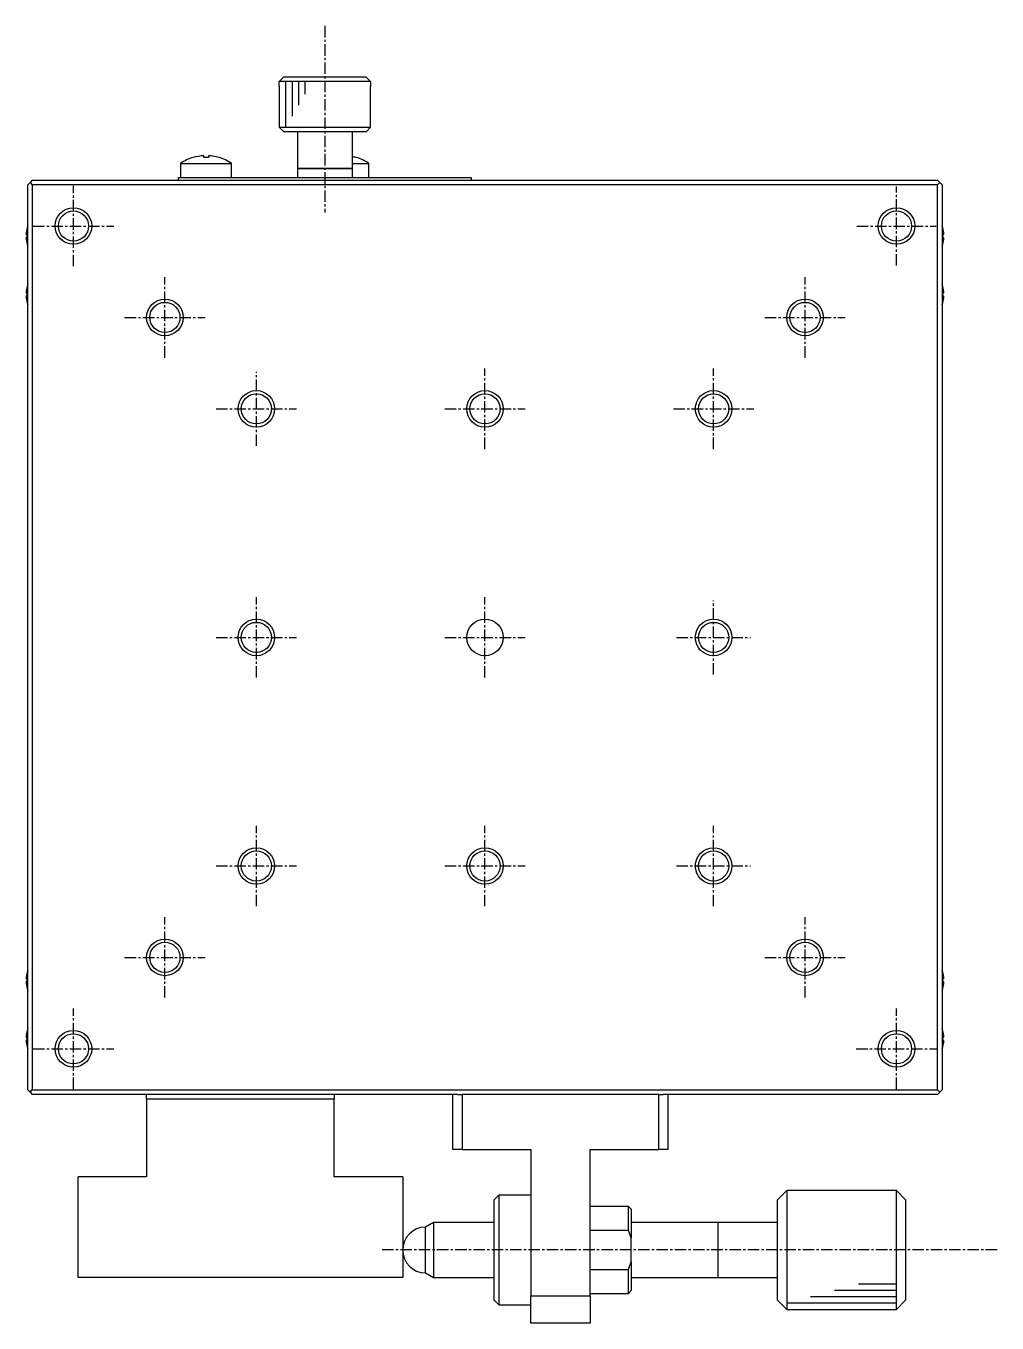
# Model space of a CAD drawing. Extents: x 1584 to 1890, y 19 to 245.
# Drawn here: x 1686.9 to 1793.1, y 102.2 to 244.1 of the extents above; entities that cross this region are included whole.
import ezdxf

# ---------------------------------------------------------------- set-up
doc = ezdxf.new("R2010")
doc.units = 0
doc.linetypes.add('CENTER', pattern=[2, 1.25, -0.25, 0.25, -0.25])
doc.layers.get('0').update_dxf_attribs({"linetype": 'CONTINUOUS'})
doc.layers.add('CENTER', color=1, linetype='CENTER')

msp = doc.modelspace()

# ---------------------------------------------------------------- linework, layer by layer
at = {"color": 7, "linetype": 'CONTINUOUS'}
for p, q in [((1714.59, 238), (1715.09, 238.5)), ((1715.09, 238.5), (1724.06, 238.5)), ((1715.09, 238.5), (1724.06, 238.5)), ((1724.06, 238.5), (1724.56, 238)), ((1714.58, 237.5), (1714.58, 233)), ((1714.58, 237.5), (1714.59, 237.5)), ((1714.58, 237.5), (1714.59, 237.5)), ((1714.59, 237.5), (1714.59, 238)), ((1724.56, 238), (1714.59, 238)), ((1724.56, 238), (1724.56, 237.5)), ((1724.56, 237.5), (1724.58, 237.5)), ((1724.56, 237.5), (1724.58, 237.5)), ((1724.58, 233), (1724.58, 237.5)), ((1714.58, 233), (1715.08, 232.5)), ((1714.58, 233), (1724.58, 233)), ((1724.08, 232.5), (1724.58, 233)), ((1724.08, 232.5), (1715.08, 232.5)), ((1716.58, 232.5), (1716.58, 228.5)), ((1722.58, 228.5), (1722.58, 232.5)), ((1706.32, 229.7), (1706.32, 229.89)), ((1706.84, 229.89), (1706.84, 229.7)), ((1703.78, 229.05), (1703.78, 227.5)), ((1703.78, 229.05), (1706.58, 229.05)), ((1705.18, 229.7), (1705.17, 229.7)), ((1705.18, 229.7), (1705.17, 229.7)), ((1706.58, 229.05), (1709.38, 229.05)), ((1707.98, 229.7), (1707.97, 229.7)), ((1707.98, 229.7), (1707.97, 229.7)), ((1709.38, 227.5), (1709.38, 229.05)), ((1716.58, 228.5), (1716.58, 227.5)), ((1719.58, 228.5), (1716.58, 228.5)), ((1716.58, 228.5), (1719.58, 228.5)), ((1722.58, 228.5), (1719.58, 228.5)), ((1719.58, 228.5), (1722.58, 228.5)), ((1722.58, 229.05), (1724.38, 229.05)), ((1722.58, 227.5), (1722.58, 228.5)), ((1722.98, 229.7), (1722.97, 229.7)), ((1722.98, 229.7), (1722.97, 229.7)), ((1724.38, 227.5), (1724.38, 229.05)), ((1687.58, 227.2), (1687.33, 226.95)), ((1687.58, 227.2), (1786.58, 227.2)), ((1703.58, 227.5), (1705.58, 227.5)), ((1703.58, 227.2), (1703.58, 227.5)), ((1705.58, 227.5), (1707.83, 227.5)), ((1707.83, 227.5), (1720.33, 227.5)), ((1720.33, 227.5), (1722.83, 227.5)), ((1722.83, 227.5), (1733.58, 227.5)), ((1733.58, 227.5), (1735.58, 227.5)), ((1735.58, 227.5), (1735.58, 227.2)), ((1786.83, 226.95), (1786.58, 227.2)), ((1687.33, 226.95), (1687.08, 226.7)), ((1687.08, 127.7), (1687.08, 226.7)), ((1687.33, 226.95), (1687.58, 226.7)), ((1687.58, 226.7), (1687.58, 127.7)), ((1786.58, 226.7), (1687.58, 226.7)), ((1786.58, 226.7), (1786.83, 226.95)), ((1786.58, 127.7), (1786.58, 226.7)), ((1787.08, 226.7), (1786.83, 226.95)), ((1787.08, 226.7), (1787.08, 127.7)), ((1687, 221.99), (1687.01, 221.99)), ((1687, 221.99), (1687.01, 221.99)), ((1787.15, 221.99), (1787.15, 221.99)), ((1787.15, 221.99), (1787.15, 221.99)), ((1686.89, 221.28), (1687.01, 221.28)), ((1687.01, 220.92), (1686.89, 220.92)), ((1687.01, 220.22), (1687, 220.22)), ((1687.01, 220.22), (1687, 220.22)), ((1787.15, 221.28), (1787.27, 221.28)), ((1787.27, 220.92), (1787.15, 220.92)), ((1787.15, 220.22), (1787.15, 220.22)), ((1787.15, 220.22), (1787.15, 220.22)), ((1686.89, 214.88), (1687.01, 214.88)), ((1687.01, 214.52), (1686.89, 214.52)), ((1687, 215.59), (1687.01, 215.59)), ((1687, 215.59), (1687.01, 215.59)), ((1787.15, 215.59), (1787.15, 215.59)), ((1787.15, 215.59), (1787.15, 215.59)), ((1787.15, 214.88), (1787.27, 214.88)), ((1787.27, 214.52), (1787.15, 214.52)), ((1687.01, 213.82), (1687, 213.82)), ((1687.01, 213.82), (1687, 213.82)), ((1787.15, 213.82), (1787.15, 213.82)), ((1787.15, 213.82), (1787.15, 213.82)), ((1687, 140.59), (1687.01, 140.59)), ((1687, 140.59), (1687.01, 140.59)), ((1787.15, 140.59), (1787.15, 140.59)), ((1787.15, 140.59), (1787.15, 140.59)), ((1686.89, 139.88), (1687.01, 139.88)), ((1687.01, 139.52), (1686.89, 139.52)), ((1787.15, 139.88), (1787.27, 139.88)), ((1787.27, 139.52), (1787.15, 139.52)), ((1687.01, 138.82), (1687, 138.82)), ((1687.01, 138.82), (1687, 138.82)), ((1787.15, 138.82), (1787.15, 138.82)), ((1787.15, 138.82), (1787.15, 138.82)), ((1686.89, 133.48), (1687.01, 133.48)), ((1687, 134.19), (1687.01, 134.19)), ((1687, 134.19), (1687.01, 134.19)), ((1787.15, 134.19), (1787.15, 134.19)), ((1787.15, 134.19), (1787.15, 134.19)), ((1787.15, 133.48), (1787.27, 133.48)), ((1687.01, 133.12), (1686.89, 133.12)), ((1687.01, 132.42), (1687, 132.42)), ((1687.01, 132.42), (1687, 132.42)), ((1787.27, 133.12), (1787.15, 133.12)), ((1787.15, 132.42), (1787.15, 132.42)), ((1787.15, 132.42), (1787.15, 132.42)), ((1687.08, 127.7), (1687.33, 127.45)), ((1687.33, 127.45), (1687.58, 127.7)), ((1687.58, 127.7), (1786.58, 127.7)), ((1786.58, 127.7), (1786.83, 127.45)), ((1786.83, 127.45), (1787.08, 127.7)), ((1687.33, 127.45), (1687.58, 127.2)), ((1734.08, 127.2), (1687.58, 127.2)), ((1700.08, 126.7), (1700.08, 127.2)), ((1720.58, 126.7), (1700.08, 126.7)), ((1700.08, 126.7), (1700.08, 118.2)), ((1720.58, 127.2), (1720.58, 126.7)), ((1720.58, 118.2), (1720.58, 126.7)), ((1733.58, 121.2), (1733.58, 127.2)), ((1734.08, 127.2), (1734.58, 127.2)), ((1756.08, 127.2), (1734.58, 127.2)), ((1734.58, 127.2), (1734.58, 121.2)), ((1756.08, 127.2), (1756.58, 127.2)), ((1756.08, 121.2), (1756.08, 127.2)), ((1786.58, 127.2), (1756.58, 127.2)), ((1757.08, 127.2), (1757.08, 121.2)), ((1786.58, 127.2), (1786.83, 127.45)), ((1734.58, 121.2), (1733.58, 121.2)), ((1734.58, 121.2), (1742.08, 121.2)), ((1742.08, 121.2), (1742.08, 105.2)), ((1748.58, 105.2), (1748.58, 121.2)), ((1748.58, 121.2), (1756.08, 121.2)), ((1757.08, 121.2), (1756.08, 121.2)), ((1700.08, 118.2), (1692.58, 118.2)), ((1692.58, 107.2), (1692.58, 118.2)), ((1728.08, 118.2), (1720.58, 118.2)), ((1728.08, 118.2), (1728.08, 107.2)), ((1770.08, 116.7), (1769.08, 115.7)), ((1782.08, 116.7), (1770.08, 116.7)), ((1770.08, 116.7), (1770.08, 103.7)), ((1783.08, 115.7), (1782.08, 116.7)), ((1782.08, 103.7), (1782.08, 116.7)), ((1738.58, 116.2), (1738.08, 115.7)), ((1738.08, 104.7), (1738.08, 115.7)), ((1742.08, 116.2), (1738.58, 116.2)), ((1738.58, 116.2), (1738.58, 104.2)), ((1752.78, 114.95), (1748.58, 114.95)), ((1753.08, 114.65), (1752.78, 114.95)), ((1752.78, 112.33), (1752.78, 114.95)), ((1769.08, 113.2), (1769.08, 115.7)), ((1769.08, 104.7), (1769.08, 115.7)), ((1783.08, 115.7), (1783.08, 104.7)), ((1753.08, 114.65), (1753.08, 111.52)), ((1731.01, 112.95), (1730.58, 112.7)), ((1730.58, 107.7), (1730.58, 112.7)), ((1731.44, 113.2), (1731.01, 112.95)), ((1738.08, 113.2), (1731.44, 113.2)), ((1731.44, 113.2), (1731.44, 107.2)), ((1752.78, 112.33), (1748.58, 112.33)), ((1753.08, 111.52), (1752.78, 112.33)), ((1762.58, 113.2), (1753.08, 113.2)), ((1762.58, 113.2), (1762.57, 113.2)), ((1769.08, 113.2), (1762.58, 113.2)), ((1762.58, 113.2), (1762.58, 113.2)), ((1762.58, 113.2), (1762.58, 113.2)), ((1762.58, 107.2), (1762.58, 113.2)), ((1769.08, 107.2), (1769.08, 113.2)), ((1769.08, 107.2), (1769.08, 113.2)), ((1753.08, 108.89), (1753.08, 111.52)), ((1748.58, 108.08), (1752.78, 108.08)), ((1752.78, 108.08), (1753.08, 108.89)), ((1752.78, 105.45), (1752.78, 108.08)), ((1753.08, 108.89), (1753.08, 105.75)), ((1728.08, 107.2), (1692.58, 107.2)), ((1730.58, 107.7), (1731.01, 107.45)), ((1731.01, 107.45), (1731.44, 107.2)), ((1731.44, 107.2), (1738.08, 107.2)), ((1753.08, 107.2), (1762.58, 107.2)), ((1762.57, 107.2), (1762.58, 107.2)), ((1762.58, 107.2), (1769.08, 107.2)), ((1762.58, 107.2), (1762.58, 107.2)), ((1769.08, 104.7), (1769.08, 107.2)), ((1742.08, 102.2), (1742.08, 105.2)), ((1742.08, 105.2), (1748.58, 105.2)), ((1748.58, 105.45), (1752.78, 105.45)), ((1748.58, 105.2), (1748.58, 102.2)), ((1752.78, 105.45), (1753.08, 105.75)), ((1738.08, 104.7), (1738.58, 104.2)), ((1738.58, 104.2), (1742.08, 104.2)), ((1769.08, 104.7), (1770.08, 103.7)), ((1770.08, 103.7), (1782.08, 103.7)), ((1782.08, 103.7), (1783.08, 104.7)), ((1748.58, 102.2), (1742.08, 102.2))]:
    msp.add_line(p, q, dxfattribs=at)
at = {"color": 3, "linetype": 'CONTINUOUS'}
for p, q in [((1715.28, 238), (1715.28, 233)), ((1715.98, 238), (1715.98, 234.22)), ((1716.68, 238), (1716.68, 235.43)), ((1717.38, 238), (1717.38, 236.64)), ((1777.91, 106.5), (1782.08, 106.5)), ((1772.69, 105.1), (1782.08, 105.1)), ((1775.3, 105.8), (1782.08, 105.8)), ((1770.08, 104.4), (1782.08, 104.4))]:
    msp.add_line(p, q, dxfattribs=at)
at = {"color": 7, "linetype": 'CONTINUOUS'}
for points in [[(1706.84, 229.7, 0), (1706.83, 229.7, 0), (1706.83, 229.7, 0), (1706.82, 229.7, 0), (1706.82, 229.7, 0), (1706.82, 229.7, 0), (1706.81, 229.7, 0), (1706.81, 229.7, 0), (1706.8, 229.7, 0), (1706.8, 229.7, 0), (1706.8, 229.7, 0), (1706.79, 229.7, 0), (1706.79, 229.7, 0), (1706.78, 229.7, 0), (1706.78, 229.7, 0), (1706.77, 229.7, 0), (1706.77, 229.7, 0), (1706.77, 229.7, 0), (1706.76, 229.7, 0), (1706.76, 229.7, 0), (1706.75, 229.7, 0), (1706.75, 229.7, 0), (1706.75, 229.7, 0), (1706.74, 229.7, 0), (1706.74, 229.7, 0), (1706.73, 229.7, 0), (1706.73, 229.7, 0), (1706.73, 229.7, 0), (1706.72, 229.7, 0), (1706.72, 229.7, 0), (1706.71, 229.7, 0), (1706.71, 229.7, 0), (1706.71, 229.7, 0), (1706.7, 229.7, 0), (1706.7, 229.7, 0), (1706.69, 229.7, 0), (1706.69, 229.7, 0), (1706.69, 229.7, 0), (1706.68, 229.7, 0), (1706.68, 229.7, 0), (1706.67, 229.7, 0), (1706.67, 229.7, 0), (1706.67, 229.7, 0), (1706.66, 229.7, 0), (1706.66, 229.7, 0), (1706.65, 229.7, 0), (1706.65, 229.7, 0), (1706.64, 229.7, 0), (1706.64, 229.7, 0), (1706.64, 229.7, 0), (1706.63, 229.7, 0), (1706.63, 229.7, 0), (1706.62, 229.7, 0), (1706.62, 229.7, 0), (1706.62, 229.7, 0), (1706.61, 229.7, 0), (1706.61, 229.7, 0), (1706.6, 229.7, 0), (1706.6, 229.7, 0), (1706.6, 229.7, 0), (1706.59, 229.7, 0), (1706.59, 229.7, 0), (1706.58, 229.7, 0), (1706.58, 229.7, 0), (1706.58, 229.7, 0), (1706.57, 229.7, 0), (1706.57, 229.7, 0), (1706.56, 229.7, 0), (1706.56, 229.7, 0), (1706.56, 229.7, 0), (1706.55, 229.7, 0), (1706.55, 229.7, 0), (1706.54, 229.7, 0), (1706.54, 229.7, 0), (1706.54, 229.7, 0), (1706.53, 229.7, 0), (1706.53, 229.7, 0), (1706.52, 229.7, 0), (1706.52, 229.7, 0), (1706.51, 229.7, 0), (1706.51, 229.7, 0), (1706.51, 229.7, 0), (1706.5, 229.7, 0), (1706.5, 229.7, 0), (1706.49, 229.7, 0), (1706.49, 229.7, 0), (1706.49, 229.7, 0), (1706.48, 229.7, 0), (1706.48, 229.7, 0), (1706.47, 229.7, 0), (1706.47, 229.7, 0), (1706.47, 229.7, 0), (1706.46, 229.7, 0), (1706.46, 229.7, 0), (1706.45, 229.7, 0), (1706.45, 229.7, 0), (1706.45, 229.7, 0), (1706.44, 229.7, 0), (1706.44, 229.7, 0), (1706.43, 229.7, 0), (1706.43, 229.7, 0), (1706.43, 229.7, 0), (1706.42, 229.7, 0), (1706.42, 229.7, 0), (1706.41, 229.7, 0), (1706.41, 229.7, 0), (1706.41, 229.7, 0), (1706.4, 229.7, 0), (1706.4, 229.7, 0), (1706.39, 229.7, 0), (1706.39, 229.7, 0), (1706.38, 229.7, 0), (1706.38, 229.7, 0), (1706.38, 229.7, 0), (1706.37, 229.7, 0), (1706.37, 229.7, 0), (1706.36, 229.7, 0), (1706.36, 229.7, 0), (1706.36, 229.7, 0), (1706.35, 229.7, 0), (1706.35, 229.7, 0), (1706.34, 229.7, 0), (1706.34, 229.7, 0), (1706.34, 229.7, 0), (1706.33, 229.7, 0), (1706.33, 229.7, 0), (1706.32, 229.7, 0), (1706.32, 229.7, 0), (1706.32, 229.7, 0)], [(1687.01, 221.28, 0), (1687.01, 221.28, 0), (1687.01, 221.28, 0), (1687.01, 221.28, 0), (1687.01, 221.27, 0), (1687.01, 221.27, 0), (1687.01, 221.27, 0), (1687.01, 221.26, 0), (1687.01, 221.26, 0), (1687, 221.26, 0), (1687, 221.26, 0), (1687, 221.25, 0), (1687, 221.25, 0), (1687, 221.25, 0), (1687, 221.25, 0), (1687, 221.24, 0), (1687, 221.24, 0), (1687, 221.24, 0), (1687, 221.23, 0), (1687, 221.23, 0), (1687, 221.23, 0), (1687, 221.22, 0), (1687, 221.22, 0), (1687, 221.22, 0), (1687, 221.22, 0), (1687, 221.21, 0), (1687, 221.21, 0), (1687, 221.21, 0), (1687, 221.21, 0), (1687, 221.2, 0), (1687, 221.2, 0), (1687, 221.2, 0), (1687, 221.19, 0), (1687, 221.19, 0), (1687, 221.19, 0), (1687, 221.19, 0), (1687, 221.18, 0), (1687, 221.18, 0), (1687, 221.18, 0), (1687, 221.18, 0), (1687, 221.17, 0), (1687, 221.17, 0), (1687, 221.17, 0), (1687, 221.16, 0), (1687, 221.16, 0), (1687, 221.16, 0), (1687, 221.16, 0), (1687, 221.15, 0), (1687, 221.15, 0), (1687, 221.15, 0), (1687, 221.14, 0), (1687, 221.14, 0), (1687, 221.14, 0), (1687, 221.13, 0), (1687, 221.13, 0), (1687, 221.13, 0), (1687, 221.13, 0), (1687, 221.12, 0), (1687, 221.12, 0), (1687, 221.12, 0), (1687, 221.12, 0), (1687, 221.11, 0), (1687, 221.11, 0), (1687, 221.11, 0), (1687, 221.1, 0), (1687, 221.1, 0), (1687, 221.1, 0), (1687, 221.1, 0), (1687, 221.09, 0), (1687, 221.09, 0), (1687, 221.09, 0), (1687, 221.09, 0), (1687, 221.08, 0), (1687, 221.08, 0), (1687, 221.08, 0), (1687, 221.07, 0), (1687, 221.07, 0), (1687, 221.07, 0), (1687, 221.06, 0), (1687, 221.06, 0), (1687, 221.06, 0), (1687, 221.06, 0), (1687, 221.05, 0), (1687, 221.05, 0), (1687, 221.05, 0), (1687, 221.04, 0), (1687, 221.04, 0), (1687, 221.04, 0), (1687, 221.04, 0), (1687, 221.03, 0), (1687, 221.03, 0), (1687, 221.03, 0), (1687, 221.03, 0), (1687, 221.02, 0), (1687, 221.02, 0), (1687, 221.02, 0), (1687, 221.01, 0), (1687, 221.01, 0), (1687, 221.01, 0), (1687, 221.01, 0), (1687, 221, 0), (1687, 221, 0), (1687, 221, 0), (1687, 221, 0), (1687, 220.99, 0), (1687, 220.99, 0), (1687, 220.99, 0), (1687, 220.98, 0), (1687, 220.98, 0), (1687, 220.98, 0), (1687, 220.97, 0), (1687, 220.97, 0), (1687, 220.97, 0), (1687, 220.97, 0), (1687, 220.96, 0), (1687, 220.96, 0), (1687, 220.96, 0), (1687, 220.96, 0), (1687, 220.95, 0), (1687, 220.95, 0), (1687.01, 220.95, 0), (1687.01, 220.94, 0), (1687.01, 220.94, 0), (1687.01, 220.94, 0), (1687.01, 220.94, 0), (1687.01, 220.93, 0), (1687.01, 220.93, 0), (1687.01, 220.93, 0), (1687.01, 220.92, 0)], [(1787.15, 220.92, 0), (1787.15, 220.93, 0), (1787.15, 220.93, 0), (1787.15, 220.93, 0), (1787.15, 220.94, 0), (1787.15, 220.94, 0), (1787.15, 220.94, 0), (1787.15, 220.94, 0), (1787.15, 220.95, 0), (1787.15, 220.95, 0), (1787.15, 220.95, 0), (1787.15, 220.96, 0), (1787.15, 220.96, 0), (1787.15, 220.96, 0), (1787.15, 220.96, 0), (1787.15, 220.97, 0), (1787.15, 220.97, 0), (1787.15, 220.97, 0), (1787.15, 220.97, 0), (1787.15, 220.98, 0), (1787.15, 220.98, 0), (1787.15, 220.98, 0), (1787.15, 220.99, 0), (1787.15, 220.99, 0), (1787.15, 220.99, 0), (1787.15, 221, 0), (1787.15, 221, 0), (1787.15, 221, 0), (1787.15, 221, 0), (1787.15, 221.01, 0), (1787.15, 221.01, 0), (1787.15, 221.01, 0), (1787.15, 221.01, 0), (1787.15, 221.02, 0), (1787.15, 221.02, 0), (1787.15, 221.02, 0), (1787.15, 221.03, 0), (1787.15, 221.03, 0), (1787.15, 221.03, 0), (1787.15, 221.03, 0), (1787.15, 221.04, 0), (1787.15, 221.04, 0), (1787.15, 221.04, 0), (1787.15, 221.04, 0), (1787.15, 221.05, 0), (1787.15, 221.05, 0), (1787.15, 221.05, 0), (1787.15, 221.06, 0), (1787.15, 221.06, 0), (1787.15, 221.06, 0), (1787.15, 221.06, 0), (1787.15, 221.07, 0), (1787.15, 221.07, 0), (1787.15, 221.07, 0), (1787.15, 221.08, 0), (1787.15, 221.08, 0), (1787.15, 221.08, 0), (1787.15, 221.09, 0), (1787.15, 221.09, 0), (1787.15, 221.09, 0), (1787.15, 221.09, 0), (1787.15, 221.1, 0), (1787.15, 221.1, 0), (1787.15, 221.1, 0), (1787.15, 221.1, 0), (1787.15, 221.11, 0), (1787.15, 221.11, 0), (1787.15, 221.11, 0), (1787.15, 221.12, 0), (1787.15, 221.12, 0), (1787.15, 221.12, 0), (1787.15, 221.12, 0), (1787.15, 221.13, 0), (1787.15, 221.13, 0), (1787.15, 221.13, 0), (1787.15, 221.13, 0), (1787.15, 221.14, 0), (1787.15, 221.14, 0), (1787.15, 221.14, 0), (1787.15, 221.15, 0), (1787.15, 221.15, 0), (1787.15, 221.15, 0), (1787.15, 221.16, 0), (1787.15, 221.16, 0), (1787.15, 221.16, 0), (1787.15, 221.16, 0), (1787.15, 221.17, 0), (1787.15, 221.17, 0), (1787.15, 221.17, 0), (1787.15, 221.18, 0), (1787.15, 221.18, 0), (1787.15, 221.18, 0), (1787.15, 221.18, 0), (1787.15, 221.19, 0), (1787.15, 221.19, 0), (1787.15, 221.19, 0), (1787.15, 221.19, 0), (1787.15, 221.2, 0), (1787.15, 221.2, 0), (1787.15, 221.2, 0), (1787.15, 221.21, 0), (1787.15, 221.21, 0), (1787.15, 221.21, 0), (1787.15, 221.21, 0), (1787.15, 221.22, 0), (1787.15, 221.22, 0), (1787.15, 221.22, 0), (1787.15, 221.22, 0), (1787.15, 221.23, 0), (1787.15, 221.23, 0), (1787.15, 221.23, 0), (1787.15, 221.24, 0), (1787.15, 221.24, 0), (1787.15, 221.24, 0), (1787.15, 221.25, 0), (1787.15, 221.25, 0), (1787.15, 221.25, 0), (1787.15, 221.25, 0), (1787.15, 221.26, 0), (1787.15, 221.26, 0), (1787.15, 221.26, 0), (1787.15, 221.26, 0), (1787.15, 221.27, 0), (1787.15, 221.27, 0), (1787.15, 221.27, 0), (1787.15, 221.28, 0), (1787.15, 221.28, 0), (1787.15, 221.28, 0), (1787.15, 221.28, 0)], [(1687.01, 214.88, 0), (1687.01, 214.88, 0), (1687.01, 214.88, 0), (1687.01, 214.88, 0), (1687.01, 214.87, 0), (1687.01, 214.87, 0), (1687.01, 214.87, 0), (1687.01, 214.87, 0), (1687.01, 214.86, 0), (1687, 214.86, 0), (1687, 214.86, 0), (1687, 214.85, 0), (1687, 214.85, 0), (1687, 214.85, 0), (1687, 214.84, 0), (1687, 214.84, 0), (1687, 214.84, 0), (1687, 214.84, 0), (1687, 214.83, 0), (1687, 214.83, 0), (1687, 214.83, 0), (1687, 214.82, 0), (1687, 214.82, 0), (1687, 214.82, 0), (1687, 214.82, 0), (1687, 214.81, 0), (1687, 214.81, 0), (1687, 214.81, 0), (1687, 214.81, 0), (1687, 214.8, 0), (1687, 214.8, 0), (1687, 214.8, 0), (1687, 214.79, 0), (1687, 214.79, 0), (1687, 214.79, 0), (1687, 214.79, 0), (1687, 214.78, 0), (1687, 214.78, 0), (1687, 214.78, 0), (1687, 214.78, 0), (1687, 214.77, 0), (1687, 214.77, 0), (1687, 214.77, 0), (1687, 214.76, 0), (1687, 214.76, 0), (1687, 214.76, 0), (1687, 214.75, 0), (1687, 214.75, 0), (1687, 214.75, 0), (1687, 214.75, 0), (1687, 214.74, 0), (1687, 214.74, 0), (1687, 214.74, 0), (1687, 214.74, 0), (1687, 214.73, 0), (1687, 214.73, 0), (1687, 214.73, 0), (1687, 214.72, 0), (1687, 214.72, 0), (1687, 214.72, 0), (1687, 214.72, 0), (1687, 214.71, 0), (1687, 214.71, 0), (1687, 214.71, 0), (1687, 214.7, 0), (1687, 214.7, 0), (1687, 214.7, 0), (1687, 214.7, 0), (1687, 214.69, 0), (1687, 214.69, 0), (1687, 214.69, 0), (1687, 214.69, 0), (1687, 214.68, 0), (1687, 214.68, 0), (1687, 214.68, 0), (1687, 214.67, 0), (1687, 214.67, 0), (1687, 214.67, 0), (1687, 214.66, 0), (1687, 214.66, 0), (1687, 214.66, 0), (1687, 214.66, 0), (1687, 214.65, 0), (1687, 214.65, 0), (1687, 214.65, 0), (1687, 214.65, 0), (1687, 214.64, 0), (1687, 214.64, 0), (1687, 214.64, 0), (1687, 214.63, 0), (1687, 214.63, 0), (1687, 214.63, 0), (1687, 214.63, 0), (1687, 214.62, 0), (1687, 214.62, 0), (1687, 214.62, 0), (1687, 214.61, 0), (1687, 214.61, 0), (1687, 214.61, 0), (1687, 214.61, 0), (1687, 214.6, 0), (1687, 214.6, 0), (1687, 214.6, 0), (1687, 214.59, 0), (1687, 214.59, 0), (1687, 214.59, 0), (1687, 214.59, 0), (1687, 214.58, 0), (1687, 214.58, 0), (1687, 214.58, 0), (1687, 214.57, 0), (1687, 214.57, 0), (1687, 214.57, 0), (1687, 214.57, 0), (1687, 214.56, 0), (1687, 214.56, 0), (1687, 214.56, 0), (1687, 214.56, 0), (1687, 214.55, 0), (1687, 214.55, 0), (1687.01, 214.55, 0), (1687.01, 214.54, 0), (1687.01, 214.54, 0), (1687.01, 214.54, 0), (1687.01, 214.54, 0), (1687.01, 214.53, 0), (1687.01, 214.53, 0), (1687.01, 214.53, 0), (1687.01, 214.52, 0)], [(1787.15, 214.52, 0), (1787.15, 214.53, 0), (1787.15, 214.53, 0), (1787.15, 214.53, 0), (1787.15, 214.54, 0), (1787.15, 214.54, 0), (1787.15, 214.54, 0), (1787.15, 214.54, 0), (1787.15, 214.55, 0), (1787.15, 214.55, 0), (1787.15, 214.55, 0), (1787.15, 214.56, 0), (1787.15, 214.56, 0), (1787.15, 214.56, 0), (1787.15, 214.56, 0), (1787.15, 214.57, 0), (1787.15, 214.57, 0), (1787.15, 214.57, 0), (1787.15, 214.57, 0), (1787.15, 214.58, 0), (1787.15, 214.58, 0), (1787.15, 214.58, 0), (1787.15, 214.59, 0), (1787.15, 214.59, 0), (1787.15, 214.59, 0), (1787.15, 214.59, 0), (1787.15, 214.6, 0), (1787.15, 214.6, 0), (1787.15, 214.6, 0), (1787.15, 214.61, 0), (1787.15, 214.61, 0), (1787.15, 214.61, 0), (1787.15, 214.61, 0), (1787.15, 214.62, 0), (1787.15, 214.62, 0), (1787.15, 214.62, 0), (1787.15, 214.63, 0), (1787.15, 214.63, 0), (1787.15, 214.63, 0), (1787.15, 214.63, 0), (1787.15, 214.64, 0), (1787.15, 214.64, 0), (1787.15, 214.64, 0), (1787.15, 214.65, 0), (1787.15, 214.65, 0), (1787.15, 214.65, 0), (1787.15, 214.65, 0), (1787.15, 214.66, 0), (1787.15, 214.66, 0), (1787.15, 214.66, 0), (1787.15, 214.66, 0), (1787.15, 214.67, 0), (1787.15, 214.67, 0), (1787.15, 214.67, 0), (1787.15, 214.68, 0), (1787.15, 214.68, 0), (1787.15, 214.68, 0), (1787.15, 214.69, 0), (1787.15, 214.69, 0), (1787.15, 214.69, 0), (1787.15, 214.69, 0), (1787.15, 214.7, 0), (1787.15, 214.7, 0), (1787.15, 214.7, 0), (1787.15, 214.7, 0), (1787.15, 214.71, 0), (1787.15, 214.71, 0), (1787.15, 214.71, 0), (1787.15, 214.72, 0), (1787.15, 214.72, 0), (1787.15, 214.72, 0), (1787.15, 214.72, 0), (1787.15, 214.73, 0), (1787.15, 214.73, 0), (1787.15, 214.73, 0), (1787.15, 214.74, 0), (1787.15, 214.74, 0), (1787.15, 214.74, 0), (1787.15, 214.74, 0), (1787.15, 214.75, 0), (1787.15, 214.75, 0), (1787.15, 214.75, 0), (1787.15, 214.75, 0), (1787.15, 214.76, 0), (1787.15, 214.76, 0), (1787.15, 214.76, 0), (1787.15, 214.77, 0), (1787.15, 214.77, 0), (1787.15, 214.77, 0), (1787.15, 214.78, 0), (1787.15, 214.78, 0), (1787.15, 214.78, 0), (1787.15, 214.78, 0), (1787.15, 214.79, 0), (1787.15, 214.79, 0), (1787.15, 214.79, 0), (1787.15, 214.79, 0), (1787.15, 214.8, 0), (1787.15, 214.8, 0), (1787.15, 214.8, 0), (1787.15, 214.81, 0), (1787.15, 214.81, 0), (1787.15, 214.81, 0), (1787.15, 214.81, 0), (1787.15, 214.82, 0), (1787.15, 214.82, 0), (1787.15, 214.82, 0), (1787.15, 214.82, 0), (1787.15, 214.83, 0), (1787.15, 214.83, 0), (1787.15, 214.83, 0), (1787.15, 214.84, 0), (1787.15, 214.84, 0), (1787.15, 214.84, 0), (1787.15, 214.84, 0), (1787.15, 214.85, 0), (1787.15, 214.85, 0), (1787.15, 214.85, 0), (1787.15, 214.86, 0), (1787.15, 214.86, 0), (1787.15, 214.86, 0), (1787.15, 214.87, 0), (1787.15, 214.87, 0), (1787.15, 214.87, 0), (1787.15, 214.87, 0), (1787.15, 214.88, 0), (1787.15, 214.88, 0), (1787.15, 214.88, 0), (1787.15, 214.88, 0)], [(1687.01, 139.88, 0), (1687.01, 139.88, 0), (1687.01, 139.88, 0), (1687.01, 139.88, 0), (1687.01, 139.87, 0), (1687.01, 139.87, 0), (1687.01, 139.87, 0), (1687.01, 139.87, 0), (1687.01, 139.86, 0), (1687, 139.86, 0), (1687, 139.86, 0), (1687, 139.85, 0), (1687, 139.85, 0), (1687, 139.85, 0), (1687, 139.84, 0), (1687, 139.84, 0), (1687, 139.84, 0), (1687, 139.84, 0), (1687, 139.83, 0), (1687, 139.83, 0), (1687, 139.83, 0), (1687, 139.82, 0), (1687, 139.82, 0), (1687, 139.82, 0), (1687, 139.82, 0), (1687, 139.81, 0), (1687, 139.81, 0), (1687, 139.81, 0), (1687, 139.81, 0), (1687, 139.8, 0), (1687, 139.8, 0), (1687, 139.8, 0), (1687, 139.79, 0), (1687, 139.79, 0), (1687, 139.79, 0), (1687, 139.79, 0), (1687, 139.78, 0), (1687, 139.78, 0), (1687, 139.78, 0), (1687, 139.78, 0), (1687, 139.77, 0), (1687, 139.77, 0), (1687, 139.77, 0), (1687, 139.76, 0), (1687, 139.76, 0), (1687, 139.76, 0), (1687, 139.75, 0), (1687, 139.75, 0), (1687, 139.75, 0), (1687, 139.75, 0), (1687, 139.74, 0), (1687, 139.74, 0), (1687, 139.74, 0), (1687, 139.74, 0), (1687, 139.73, 0), (1687, 139.73, 0), (1687, 139.73, 0), (1687, 139.72, 0), (1687, 139.72, 0), (1687, 139.72, 0), (1687, 139.72, 0), (1687, 139.71, 0), (1687, 139.71, 0), (1687, 139.71, 0), (1687, 139.7, 0), (1687, 139.7, 0), (1687, 139.7, 0), (1687, 139.7, 0), (1687, 139.69, 0), (1687, 139.69, 0), (1687, 139.69, 0), (1687, 139.69, 0), (1687, 139.68, 0), (1687, 139.68, 0), (1687, 139.68, 0), (1687, 139.67, 0), (1687, 139.67, 0), (1687, 139.67, 0), (1687, 139.66, 0), (1687, 139.66, 0), (1687, 139.66, 0), (1687, 139.66, 0), (1687, 139.65, 0), (1687, 139.65, 0), (1687, 139.65, 0), (1687, 139.65, 0), (1687, 139.64, 0), (1687, 139.64, 0), (1687, 139.64, 0), (1687, 139.63, 0), (1687, 139.63, 0), (1687, 139.63, 0), (1687, 139.63, 0), (1687, 139.62, 0), (1687, 139.62, 0), (1687, 139.62, 0), (1687, 139.61, 0), (1687, 139.61, 0), (1687, 139.61, 0), (1687, 139.61, 0), (1687, 139.6, 0), (1687, 139.6, 0), (1687, 139.6, 0), (1687, 139.59, 0), (1687, 139.59, 0), (1687, 139.59, 0), (1687, 139.59, 0), (1687, 139.58, 0), (1687, 139.58, 0), (1687, 139.58, 0), (1687, 139.57, 0), (1687, 139.57, 0), (1687, 139.57, 0), (1687, 139.57, 0), (1687, 139.56, 0), (1687, 139.56, 0), (1687, 139.56, 0), (1687, 139.56, 0), (1687, 139.55, 0), (1687, 139.55, 0), (1687.01, 139.55, 0), (1687.01, 139.54, 0), (1687.01, 139.54, 0), (1687.01, 139.54, 0), (1687.01, 139.54, 0), (1687.01, 139.53, 0), (1687.01, 139.53, 0), (1687.01, 139.53, 0), (1687.01, 139.52, 0)], [(1787.15, 139.52, 0), (1787.15, 139.53, 0), (1787.15, 139.53, 0), (1787.15, 139.53, 0), (1787.15, 139.54, 0), (1787.15, 139.54, 0), (1787.15, 139.54, 0), (1787.15, 139.54, 0), (1787.15, 139.55, 0), (1787.15, 139.55, 0), (1787.15, 139.55, 0), (1787.15, 139.56, 0), (1787.15, 139.56, 0), (1787.15, 139.56, 0), (1787.15, 139.56, 0), (1787.15, 139.57, 0), (1787.15, 139.57, 0), (1787.15, 139.57, 0), (1787.15, 139.57, 0), (1787.15, 139.58, 0), (1787.15, 139.58, 0), (1787.15, 139.58, 0), (1787.15, 139.59, 0), (1787.15, 139.59, 0), (1787.15, 139.59, 0), (1787.15, 139.59, 0), (1787.15, 139.6, 0), (1787.15, 139.6, 0), (1787.15, 139.6, 0), (1787.15, 139.61, 0), (1787.15, 139.61, 0), (1787.15, 139.61, 0), (1787.15, 139.61, 0), (1787.15, 139.62, 0), (1787.15, 139.62, 0), (1787.15, 139.62, 0), (1787.15, 139.63, 0), (1787.15, 139.63, 0), (1787.15, 139.63, 0), (1787.15, 139.63, 0), (1787.15, 139.64, 0), (1787.15, 139.64, 0), (1787.15, 139.64, 0), (1787.15, 139.65, 0), (1787.15, 139.65, 0), (1787.15, 139.65, 0), (1787.15, 139.65, 0), (1787.15, 139.66, 0), (1787.15, 139.66, 0), (1787.15, 139.66, 0), (1787.15, 139.66, 0), (1787.15, 139.67, 0), (1787.15, 139.67, 0), (1787.15, 139.67, 0), (1787.15, 139.68, 0), (1787.15, 139.68, 0), (1787.15, 139.68, 0), (1787.15, 139.69, 0), (1787.15, 139.69, 0), (1787.15, 139.69, 0), (1787.15, 139.69, 0), (1787.15, 139.7, 0), (1787.15, 139.7, 0), (1787.15, 139.7, 0), (1787.15, 139.7, 0), (1787.15, 139.71, 0), (1787.15, 139.71, 0), (1787.15, 139.71, 0), (1787.15, 139.72, 0), (1787.15, 139.72, 0), (1787.15, 139.72, 0), (1787.15, 139.72, 0), (1787.15, 139.73, 0), (1787.15, 139.73, 0), (1787.15, 139.73, 0), (1787.15, 139.74, 0), (1787.15, 139.74, 0), (1787.15, 139.74, 0), (1787.15, 139.74, 0), (1787.15, 139.75, 0), (1787.15, 139.75, 0), (1787.15, 139.75, 0), (1787.15, 139.75, 0), (1787.15, 139.76, 0), (1787.15, 139.76, 0), (1787.15, 139.76, 0), (1787.15, 139.77, 0), (1787.15, 139.77, 0), (1787.15, 139.77, 0), (1787.15, 139.78, 0), (1787.15, 139.78, 0), (1787.15, 139.78, 0), (1787.15, 139.78, 0), (1787.15, 139.79, 0), (1787.15, 139.79, 0), (1787.15, 139.79, 0), (1787.15, 139.79, 0), (1787.15, 139.8, 0), (1787.15, 139.8, 0), (1787.15, 139.8, 0), (1787.15, 139.81, 0), (1787.15, 139.81, 0), (1787.15, 139.81, 0), (1787.15, 139.81, 0), (1787.15, 139.82, 0), (1787.15, 139.82, 0), (1787.15, 139.82, 0), (1787.15, 139.82, 0), (1787.15, 139.83, 0), (1787.15, 139.83, 0), (1787.15, 139.83, 0), (1787.15, 139.84, 0), (1787.15, 139.84, 0), (1787.15, 139.84, 0), (1787.15, 139.84, 0), (1787.15, 139.85, 0), (1787.15, 139.85, 0), (1787.15, 139.85, 0), (1787.15, 139.86, 0), (1787.15, 139.86, 0), (1787.15, 139.86, 0), (1787.15, 139.87, 0), (1787.15, 139.87, 0), (1787.15, 139.87, 0), (1787.15, 139.87, 0), (1787.15, 139.88, 0), (1787.15, 139.88, 0), (1787.15, 139.88, 0), (1787.15, 139.88, 0)], [(1687.01, 133.48, 0), (1687.01, 133.48, 0), (1687.01, 133.48, 0), (1687.01, 133.48, 0), (1687.01, 133.47, 0), (1687.01, 133.47, 0), (1687.01, 133.47, 0), (1687.01, 133.47, 0), (1687.01, 133.46, 0), (1687, 133.46, 0), (1687, 133.46, 0), (1687, 133.45, 0), (1687, 133.45, 0), (1687, 133.45, 0), (1687, 133.44, 0), (1687, 133.44, 0), (1687, 133.44, 0), (1687, 133.44, 0), (1687, 133.43, 0), (1687, 133.43, 0), (1687, 133.43, 0), (1687, 133.43, 0), (1687, 133.42, 0), (1687, 133.42, 0), (1687, 133.42, 0), (1687, 133.41, 0), (1687, 133.41, 0), (1687, 133.41, 0), (1687, 133.41, 0), (1687, 133.4, 0), (1687, 133.4, 0), (1687, 133.4, 0), (1687, 133.39, 0), (1687, 133.39, 0), (1687, 133.39, 0), (1687, 133.39, 0), (1687, 133.38, 0), (1687, 133.38, 0), (1687, 133.38, 0), (1687, 133.38, 0), (1687, 133.37, 0), (1687, 133.37, 0), (1687, 133.37, 0), (1687, 133.36, 0), (1687, 133.36, 0), (1687, 133.36, 0), (1687, 133.35, 0), (1687, 133.35, 0), (1687, 133.35, 0), (1687, 133.35, 0), (1687, 133.34, 0), (1687, 133.34, 0), (1687, 133.34, 0), (1687, 133.34, 0), (1687, 133.33, 0), (1687, 133.33, 0), (1687, 133.33, 0), (1687, 133.32, 0), (1687, 133.32, 0), (1687, 133.32, 0), (1687, 133.32, 0), (1687, 133.31, 0), (1687, 133.31, 0), (1687, 133.31, 0), (1687, 133.3, 0), (1687, 133.3, 0), (1687, 133.3, 0), (1687, 133.3, 0), (1687, 133.29, 0), (1687, 133.29, 0), (1687, 133.29, 0), (1687, 133.28, 0), (1687, 133.28, 0), (1687, 133.28, 0), (1687, 133.28, 0), (1687, 133.27, 0), (1687, 133.27, 0), (1687, 133.27, 0), (1687, 133.26, 0), (1687, 133.26, 0), (1687, 133.26, 0), (1687, 133.26, 0), (1687, 133.25, 0), (1687, 133.25, 0), (1687, 133.25, 0), (1687, 133.25, 0), (1687, 133.24, 0), (1687, 133.24, 0), (1687, 133.24, 0), (1687, 133.23, 0), (1687, 133.23, 0), (1687, 133.23, 0), (1687, 133.23, 0), (1687, 133.22, 0), (1687, 133.22, 0), (1687, 133.22, 0), (1687, 133.21, 0), (1687, 133.21, 0), (1687, 133.21, 0), (1687, 133.21, 0), (1687, 133.2, 0), (1687, 133.2, 0), (1687, 133.2, 0), (1687, 133.19, 0), (1687, 133.19, 0), (1687, 133.19, 0), (1687, 133.19, 0), (1687, 133.18, 0), (1687, 133.18, 0), (1687, 133.18, 0), (1687, 133.18, 0), (1687, 133.17, 0), (1687, 133.17, 0), (1687, 133.17, 0), (1687, 133.16, 0), (1687, 133.16, 0), (1687, 133.16, 0), (1687, 133.16, 0), (1687, 133.15, 0), (1687, 133.15, 0), (1687.01, 133.15, 0), (1687.01, 133.14, 0), (1687.01, 133.14, 0), (1687.01, 133.14, 0), (1687.01, 133.14, 0), (1687.01, 133.13, 0), (1687.01, 133.13, 0), (1687.01, 133.13, 0), (1687.01, 133.12, 0)], [(1787.15, 133.12, 0), (1787.15, 133.13, 0), (1787.15, 133.13, 0), (1787.15, 133.13, 0), (1787.15, 133.14, 0), (1787.15, 133.14, 0), (1787.15, 133.14, 0), (1787.15, 133.14, 0), (1787.15, 133.15, 0), (1787.15, 133.15, 0), (1787.15, 133.15, 0), (1787.15, 133.16, 0), (1787.15, 133.16, 0), (1787.15, 133.16, 0), (1787.15, 133.16, 0), (1787.15, 133.17, 0), (1787.15, 133.17, 0), (1787.15, 133.17, 0), (1787.15, 133.18, 0), (1787.15, 133.18, 0), (1787.15, 133.18, 0), (1787.15, 133.18, 0), (1787.15, 133.19, 0), (1787.15, 133.19, 0), (1787.15, 133.19, 0), (1787.15, 133.19, 0), (1787.15, 133.2, 0), (1787.15, 133.2, 0), (1787.15, 133.2, 0), (1787.15, 133.21, 0), (1787.15, 133.21, 0), (1787.15, 133.21, 0), (1787.15, 133.21, 0), (1787.15, 133.22, 0), (1787.15, 133.22, 0), (1787.15, 133.22, 0), (1787.15, 133.23, 0), (1787.15, 133.23, 0), (1787.15, 133.23, 0), (1787.15, 133.23, 0), (1787.15, 133.24, 0), (1787.15, 133.24, 0), (1787.15, 133.24, 0), (1787.15, 133.25, 0), (1787.15, 133.25, 0), (1787.15, 133.25, 0), (1787.15, 133.25, 0), (1787.15, 133.26, 0), (1787.15, 133.26, 0), (1787.15, 133.26, 0), (1787.15, 133.26, 0), (1787.15, 133.27, 0), (1787.15, 133.27, 0), (1787.15, 133.27, 0), (1787.15, 133.28, 0), (1787.15, 133.28, 0), (1787.15, 133.28, 0), (1787.15, 133.28, 0), (1787.15, 133.29, 0), (1787.15, 133.29, 0), (1787.15, 133.29, 0), (1787.15, 133.3, 0), (1787.15, 133.3, 0), (1787.15, 133.3, 0), (1787.15, 133.3, 0), (1787.15, 133.31, 0), (1787.15, 133.31, 0), (1787.15, 133.31, 0), (1787.15, 133.32, 0), (1787.15, 133.32, 0), (1787.15, 133.32, 0), (1787.15, 133.32, 0), (1787.15, 133.33, 0), (1787.15, 133.33, 0), (1787.15, 133.33, 0), (1787.15, 133.34, 0), (1787.15, 133.34, 0), (1787.15, 133.34, 0), (1787.15, 133.34, 0), (1787.15, 133.35, 0), (1787.15, 133.35, 0), (1787.15, 133.35, 0), (1787.15, 133.35, 0), (1787.15, 133.36, 0), (1787.15, 133.36, 0), (1787.15, 133.36, 0), (1787.15, 133.37, 0), (1787.15, 133.37, 0), (1787.15, 133.37, 0), (1787.15, 133.38, 0), (1787.15, 133.38, 0), (1787.15, 133.38, 0), (1787.15, 133.38, 0), (1787.15, 133.39, 0), (1787.15, 133.39, 0), (1787.15, 133.39, 0), (1787.15, 133.39, 0), (1787.15, 133.4, 0), (1787.15, 133.4, 0), (1787.15, 133.4, 0), (1787.15, 133.41, 0), (1787.15, 133.41, 0), (1787.15, 133.41, 0), (1787.15, 133.41, 0), (1787.15, 133.42, 0), (1787.15, 133.42, 0), (1787.15, 133.42, 0), (1787.15, 133.43, 0), (1787.15, 133.43, 0), (1787.15, 133.43, 0), (1787.15, 133.43, 0), (1787.15, 133.44, 0), (1787.15, 133.44, 0), (1787.15, 133.44, 0), (1787.15, 133.44, 0), (1787.15, 133.45, 0), (1787.15, 133.45, 0), (1787.15, 133.45, 0), (1787.15, 133.46, 0), (1787.15, 133.46, 0), (1787.15, 133.46, 0), (1787.15, 133.47, 0), (1787.15, 133.47, 0), (1787.15, 133.47, 0), (1787.15, 133.47, 0), (1787.15, 133.48, 0), (1787.15, 133.48, 0), (1787.15, 133.48, 0), (1787.15, 133.48, 0)]]:
    msp.add_polyline3d(points, dxfattribs=at)
at = {"color": 3, "linetype": 'CONTINUOUS'}
for centre in [(1692.08, 222.2), (1782.08, 222.2), (1702.08, 212.2), (1772.08, 212.2), (1712.08, 202.2), (1737.08, 202.2), (1762.08, 202.2), (1712.08, 177.2), (1762.08, 177.2), (1712.08, 152.2), (1737.08, 152.2), (1762.08, 152.2), (1702.08, 142.2), (1772.08, 142.2), (1692.08, 132.2), (1782.08, 132.2)]:
    msp.add_circle(centre, 2, dxfattribs=at)
at = {"color": 7, "linetype": 'CONTINUOUS'}
for centre, radius in [((1692.08, 222.2), 1.65), ((1782.08, 222.2), 1.65), ((1702.08, 212.2), 1.65), ((1772.08, 212.2), 1.65), ((1712.08, 202.2), 1.65), ((1737.08, 202.2), 1.65), ((1762.08, 202.2), 1.65), ((1712.08, 177.2), 1.65), ((1737.08, 177.2), 2), ((1762.08, 177.2), 1.65), ((1712.08, 152.2), 1.65), ((1737.08, 152.2), 1.65), ((1762.08, 152.2), 1.65), ((1702.08, 142.2), 1.65), ((1772.08, 142.2), 1.65), ((1692.08, 132.2), 1.65), ((1782.08, 132.2), 1.65)]:
    msp.add_circle(centre, radius, dxfattribs=at)
for centre, radius, start, end in [((1706.58, 224.9), 4.99, 92.9848, 106.2726), ((1706.58, 224.9), 4.99, 73.7274, 87.0152), ((1706.58, 224.9), 5, 106.2858, 124.0558), ((1706.58, 224.9), 5, 55.9442, 73.7142), ((1721.58, 224.9), 4.99, 73.7274, 78.4472), ((1721.58, 224.9), 5, 55.9442, 73.7142), ((1690.08, 221.1), 3.19, 163.8933, 176.7703), ((1690.08, 221.1), 3.2, 159.6359, 163.8775), ((1784.08, 221.1), 3.2, 16.1225, 20.3641), ((1784.08, 221.1), 3.19, 3.2297, 16.1067), ((1690.08, 221.1), 3.19, 183.2297, 196.1067), ((1690.08, 221.1), 3.2, 196.1225, 200.3641), ((1784.08, 221.1), 3.2, 339.6359, 343.8775), ((1784.08, 221.1), 3.19, 343.8933, 356.7703), ((1690.08, 214.7), 3.2, 159.6359, 163.8775), ((1784.08, 214.7), 3.2, 16.1225, 20.3641), ((1690.08, 214.7), 3.19, 163.8933, 176.7703), ((1690.08, 214.7), 3.19, 183.2297, 196.1067), ((1784.08, 214.7), 3.19, 3.2297, 16.1067), ((1784.08, 214.7), 3.19, 343.8933, 356.7703), ((1690.08, 214.7), 3.2, 196.1225, 200.3641), ((1784.08, 214.7), 3.2, 339.6359, 343.8775), ((1690.08, 139.7), 3.19, 163.8933, 176.7703), ((1690.08, 139.7), 3.2, 159.6359, 163.8775), ((1784.08, 139.7), 3.2, 16.1225, 20.3641), ((1784.08, 139.7), 3.19, 3.2297, 16.1067), ((1690.08, 139.7), 3.19, 183.2297, 196.1067), ((1784.08, 139.7), 3.19, 343.8933, 356.7703), ((1690.08, 139.7), 3.2, 196.1225, 200.3641), ((1784.08, 139.7), 3.2, 339.6359, 343.8775), ((1690.08, 133.3), 3.19, 163.8933, 176.7703), ((1690.08, 133.3), 3.2, 159.6359, 163.8775), ((1784.08, 133.3), 3.2, 16.1225, 20.3641), ((1784.08, 133.3), 3.19, 3.2297, 16.1067), ((1690.08, 133.3), 3.19, 183.2297, 196.1067), ((1690.08, 133.3), 3.2, 196.1225, 200.3641), ((1784.08, 133.3), 3.2, 339.6359, 343.8775), ((1784.08, 133.3), 3.19, 343.8933, 356.7703), ((1730.58, 110.2), 2.5, 90, 180), ((1730.58, 110.2), 2.5, 180, 270)]:
    msp.add_arc(centre, radius, start, end, dxfattribs=at)
at = {"layer": 'CENTER', "color": 1, "linetype": 'CENTER'}
for p, q in [((1719.58, 244.08), (1719.58, 223.67)), ((1692.08, 217.8), (1692.08, 226.6)), ((1782.08, 217.87), (1782.08, 226.53)), ((1687.68, 222.2), (1696.48, 222.2)), ((1777.75, 222.2), (1786.41, 222.2)), ((1702.08, 207.8), (1702.08, 216.6)), ((1772.08, 207.8), (1772.08, 216.6)), ((1697.68, 212.2), (1706.48, 212.2)), ((1767.68, 212.2), (1776.48, 212.2)), ((1712.08, 198.15), (1712.08, 206.25)), ((1737.08, 197.8), (1737.08, 206.6)), ((1762.08, 197.8), (1762.08, 206.6)), ((1707.68, 202.2), (1716.48, 202.2)), ((1732.68, 202.2), (1741.48, 202.2)), ((1757.68, 202.2), (1766.48, 202.2)), ((1712.08, 172.8), (1712.08, 181.6)), ((1737.08, 172.8), (1737.08, 181.6)), ((1762.08, 173.15), (1762.08, 181.25)), ((1707.68, 177.2), (1716.48, 177.2)), ((1732.68, 177.2), (1741.48, 177.2)), ((1758.03, 177.2), (1766.13, 177.2)), ((1712.08, 147.8), (1712.08, 156.6)), ((1737.08, 147.8), (1737.08, 156.6)), ((1762.08, 147.8), (1762.08, 156.6)), ((1707.68, 152.2), (1716.48, 152.2)), ((1732.68, 152.2), (1741.48, 152.2)), ((1758.03, 152.2), (1766.13, 152.2)), ((1702.08, 137.8), (1702.08, 146.6)), ((1772.08, 137.8), (1772.08, 146.6)), ((1697.68, 142.2), (1706.48, 142.2)), ((1767.68, 142.2), (1776.48, 142.2)), ((1692.08, 127.8), (1692.08, 136.6)), ((1782.08, 127.8), (1782.08, 136.6)), ((1687.68, 132.2), (1696.48, 132.2)), ((1777.68, 132.2), (1786.48, 132.2)), ((1793.08, 110.2), (1725.68, 110.2))]:
    msp.add_line(p, q, dxfattribs=at)

doc.saveas('drawing.dxf')
